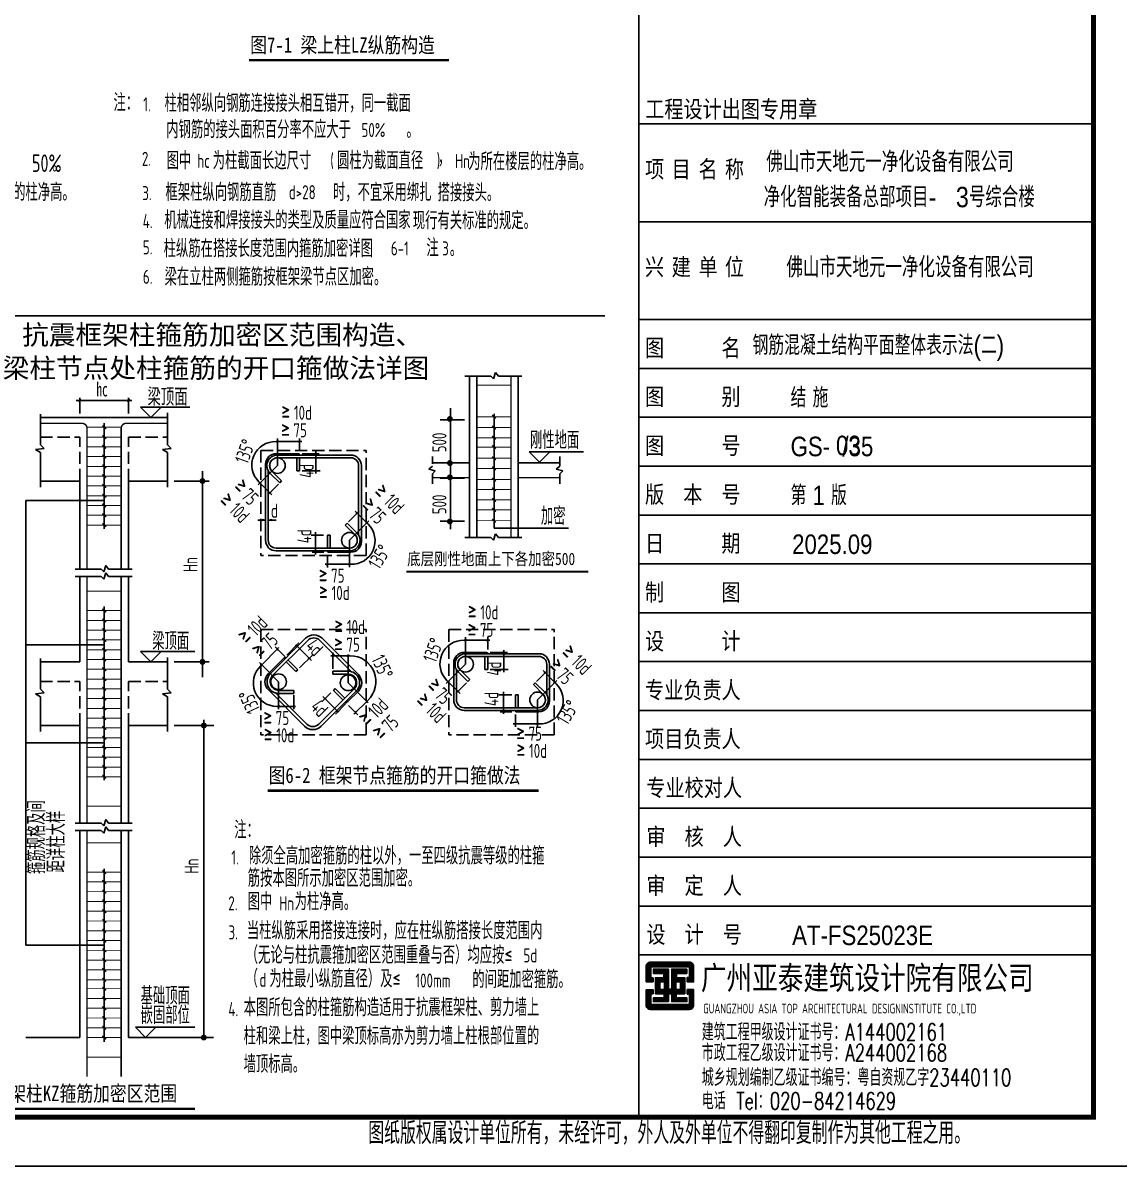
# Model space of a CAD drawing. Extents: x 250899 to 571870, y 268083 to 317384.
# Drawn here: x 484769 to 507201, y 271733 to 295121 of the extents above; entities that cross this region are included whole.
import ezdxf

# ---------------------------------------------------------------- set-up
doc = ezdxf.new("R2010")
doc.units = 0
doc.header["$LTSCALE"] = 1000
doc.header["$MEASUREMENT"] = 0
doc.linetypes.add('DASH', pattern=[0.35, 0.25, -0.1])
for name, color, linetype in [('13', 13, 'Continuous'), ('14', 14, 'Continuous'), ('_0', 7, 'Continuous'), ('PUB_TITLE', 4, 'Continuous'), ('TEXT', 7, 'Continuous'), ('填充', 8, 'Continuous'), ('文字', 7, 'Continuous'), ('标注', 3, 'Continuous'), ('轮廓', 2, 'Continuous'), ('轮廓1', 30, 'Continuous'), ('钢筋1', 1, 'Continuous')]:
    doc.layers.add(name, color=color, linetype=linetype)
doc.styles.add('-宋体', font='SimSun.ttf', dxfattribs={"width": 0.8})
doc.styles.add('10', font='SimSun.ttf', dxfattribs={"width": 0.7, "height": 300})
doc.styles.add('_HZTXT', font='gs_txt.shx', dxfattribs={"width": 0.8, "bigfont": 'gs_hztxt.shx'})
doc.styles.add('_TXT', font='TXT', dxfattribs={"width": 1.028571})
doc.styles.add('BW_Rein', font='Tssdeng.shx', dxfattribs={"width": 0.7, "bigfont": 'hztxt.shx'})
doc.styles.add('HT', font='simhei.ttf')
doc.styles.add('HZTXT', font='txt.shx', dxfattribs={"bigfont": 'hztxt.shx'})
doc.styles.add('hztxt0', font='romans.shx', dxfattribs={"bigfont": 'gbcbig0.shx'})
doc.styles.get("Standard").update_dxf_attribs({"font": 'gbenor.shx', "bigfont": 'gbcbig0.shx'})
doc.styles.add('宋体', font='SimSun.ttf', dxfattribs={"width": 0.7})

# ---------------------------------------------------------------- blocks, each defined once
blk = doc.blocks.new('弘吉车间2')
at = {"layer": '14'}
h = blk.add_hatch(dxfattribs=at)
h.set_pattern_fill('ANSI31', color=256, scale=100, angle=135, style=0)
h.set_pattern_definition([(180, (-226475.39, -78017.824), (-3e-15, -12.5), [])])
edge = h.paths.add_edge_path()
edge.add_line((-9011, 2855), (-9011, 2773))
edge.add_line((-9011, 2773), (-9152, 2773))
edge.add_line((-9152, 2773), (-9152, 3084))
edge.add_arc((-9062, 3084), 90, 90, 180, ccw=False)
edge.add_line((-9062, 3174), (-8271, 3174))
edge.add_arc((-8271, 3084), 90, 0, 90, ccw=False)
edge.add_line((-8181, 3084), (-8181, 2768))
edge.add_line((-8181, 2768), (-8311, 2768))
edge.add_line((-8311, 2768), (-8311, 2862))
edge.add_line((-8311, 2862), (-8282, 2862))
edge.add_line((-8282, 2862), (-8268, 2862))
edge.add_line((-8268, 2862), (-8268, 3074))
edge.add_line((-8268, 3074), (-9055, 3074))
edge.add_line((-9055, 3074), (-9055, 2855))
edge.add_line((-9055, 2855), (-9011, 2855))
h.paths.add_polyline_path([(-8629, 2622), (-8629, 3030), (-8321, 3030), (-8321, 2942), (-8535, 2942), (-8535, 2855), (-8362, 2855), (-8362, 2525), (-8542, 2525), (-8542, 2442), (-8320, 2442), (-8320, 2365), (-8628, 2365), (-8628, 2526), (-8697, 2526), (-8697, 2365), (-9006, 2365), (-9006, 2442), (-8784, 2442), (-8784, 2525), (-8963, 2525), (-8963, 2855), (-8790, 2855), (-8790, 2942), (-9004, 2942), (-9004, 3030), (-8697, 3030), (-8697, 2622)])
h.paths.add_polyline_path([(-8874, 2772), (-8776, 2772), (-8776, 2616), (-8874, 2616)], flags=16)
h.paths.add_polyline_path([(-8452, 2772), (-8549, 2772), (-8549, 2616), (-8452, 2616)], flags=16)
edge = h.paths.add_edge_path()
edge.add_line((-9011, 2525), (-9011, 2607))
edge.add_line((-9011, 2607), (-9152, 2607))
edge.add_line((-9152, 2607), (-9152, 2296))
edge.add_arc((-9062, 2296), 90, 180, 270)
edge.add_line((-9062, 2206), (-8271, 2206))
edge.add_arc((-8271, 2296), 90, 270, 360)
edge.add_line((-8181, 2296), (-8181, 2612))
edge.add_line((-8181, 2612), (-8311, 2612))
edge.add_line((-8311, 2612), (-8311, 2518))
edge.add_line((-8311, 2518), (-8282, 2518))
edge.add_line((-8282, 2518), (-8268, 2518))
edge.add_line((-8268, 2518), (-8268, 2306))
edge.add_line((-8268, 2306), (-9055, 2306))
edge.add_line((-9055, 2306), (-9055, 2525))
edge.add_line((-9055, 2525), (-9011, 2525))
for p, q in [((-9300, 29320), (-9300, 0)), ((-9300, 20320), (0, 20320)), ((-9300, 18320), (0, 18320)), ((-9300, 16320), (0, 16320)), ((-9300, 15320), (0, 15320)), ((-9300, 14320), (0, 14320)), ((-9300, 13320), (0, 13320)), ((-9300, 12320), (0, 12320)), ((-9300, 11320), (0, 11320)), ((-9300, 10320), (0, 10320)), ((-9300, 9320), (0, 9320)), ((-9300, 8320), (0, 8320)), ((-9300, 7320), (0, 7320)), ((-9300, 6320), (0, 6320)), ((-9300, 5320), (0, 5320)), ((-9300, 4320), (0, 4320)), ((-9300, 3320), (0, 3320)), ((-9300, 3320), (0, 3320))]:
    blk.add_line(p, q, dxfattribs=at)
for points in [[(-9011, 2855), (-9011, 2773), (-9152, 2773), (-9152, 3084, -0.414214), (-9062, 3174), (-8271, 3174, -0.414214), (-8181, 3084), (-8181, 2768), (-8311, 2768), (-8311, 2862), (-8282, 2862), (-8268, 2862), (-8268, 3074), (-9055, 3074), (-9055, 2855)], [(-9011, 2525), (-9011, 2607), (-9152, 2607), (-9152, 2296, 0.414214), (-9062, 2206), (-8271, 2206, 0.414214), (-8181, 2296), (-8181, 2612), (-8311, 2612), (-8311, 2518), (-8282, 2518), (-8268, 2518), (-8268, 2306), (-9055, 2306), (-9055, 2525)]]:
    blk.add_lwpolyline(points, format="xyb", close=True, dxfattribs=at)
blk.add_lwpolyline([(-8629, 2622), (-8629, 2622), (-8629, 3030), (-8321, 3030), (-8321, 2942), (-8535, 2942), (-8535, 2855), (-8362, 2855), (-8362, 2525), (-8542, 2525), (-8542, 2442), (-8320, 2442), (-8320, 2365), (-8628, 2365), (-8628, 2526), (-8697, 2526), (-8697, 2365), (-9006, 2365), (-9006, 2442), (-8784, 2442), (-8784, 2525), (-8963, 2525), (-8963, 2855), (-8790, 2855), (-8790, 2942), (-9004, 2942), (-9004, 3030), (-8697, 3030), (-8697, 2622), (-8629, 2622)], dxfattribs=at)
for points in [[(-8874, 2772), (-8776, 2772), (-8776, 2616), (-8874, 2616)], [(-8452, 2772), (-8549, 2772), (-8549, 2616), (-8452, 2616)]]:
    blk.add_lwpolyline(points, close=True, dxfattribs=at)
at = {"layer": '13', "color": 7, "style": '_HZTXT', "width": 0.85}
for s, height, p in [('佛山市天地元一净化设备有限公司', 417.91, (-6694, 19336)), ('净化智能装备总部项目-', 417.91, (-6750, 18616)), ('3号综合楼', 417.9, (-2815, 18616)), ('佛山市天地元一净化设备有限公司', 417.91, (-6282, 17179)), ('结 施', 400, (-6198, 14522)), ('GS-  /35', 400, (-6198, 13522)), ('第 1 版', 400, (-6198, 12522)), ('2025.09', 400, (-6166, 11522)), ('AT-FS25023E', 400, (-6166, 3522))]:
    blk.add_text(s, height=height, dxfattribs=at).set_placement(p)
at = {"layer": '13', "style": 'HZTXT', "width": 0.7}
for s, p in [('建筑工程甲级设计证书号：A144002161', (-8015, 1568)), ('市政工程乙级设计证书号：A244002168', (-8015, 1144)), ('城乡规划编制乙级证书编号：粤自资规乙字23440110', (-8015, 639)), ('电话 Tel：020-84214629', (-8015, 159))]:
    blk.add_text(s, height=350, rotation=359.9997, dxfattribs=at).set_placement(p)
at = {"layer": '14'}
for s, height, style, width, p in [('工程设计出图专用章', 350, '宋体', 0.82, (-9173, 20449)), ('项', 350, '宋体', 0.82, (-9176, 19220)), ('目', 350, '宋体', 0.82, (-8632, 19220)), ('名', 350, '宋体', 0.82, (-8081, 19220)), ('称', 350, '宋体', 0.82, (-7542, 19220)), ('兴', 350, '宋体', 0.82, (-9176, 17220)), ('建', 350, '宋体', 0.82, (-8632, 17220)), ('单', 350, '宋体', 0.82, (-8081, 17220)), ('位', 350, '宋体', 0.82, (-7542, 17220)), ('图      名', 350, '宋体', 0.82, (-9176, 15566)), ('图      别', 350, '宋体', 0.82, (-9176, 14566)), ('图      号', 350, '宋体', 0.82, (-9176, 13566)), ('版  本  号', 350, '宋体', 0.82, (-9176, 12566)), ('日      期', 350, '宋体', 0.82, (-9176, 11566)), ('制      图', 350, '宋体', 0.82, (-9176, 10566)), ('设      计', 350, '宋体', 0.82, (-9176, 9566)), ('专业负责人', 350, '宋体', 0.82, (-9176, 8566)), ('项目负责人', 350, '宋体', 0.82, (-9176, 7566)), ('专业校对人', 350, '宋体', 0.82, (-9149, 6566, -24845)), ('审  核  人', 350, '宋体', 0.82, (-9149, 5566, -24845)), ('审  定  人', 350, '宋体', 0.82, (-9149, 4566, -24845)), ('设  计  号', 350, '宋体', 0.82, (-9149, 3566, -24845)), ('广州亚泰建筑设计院有限公司', 480, 'HT', 0.8, (-8033, 2612))]:
    blk.add_text(s, height=height, dxfattribs=dict(at, style=style, width=width)).set_placement(p)
at = {"layer": '14', "width": 0.8}
blk.add_text('GUANGZHOU ASIA TOP ARCHITECTURAL DESIGNINSTITUTE CO.,LTD', height=198, rotation=359.9997, dxfattribs=at).set_placement((-7987, 2124, -24845))
at = {"layer": '14', "style": 'hztxt0'}
blk.add_text('图纸版权属设计单位所有，未经许可，外人及外单位不得翻印复制作为其他工程之用。', height=450, rotation=359.9997, dxfattribs=at).set_placement((-14838, -548))

msp = doc.modelspace()

# ---------------------------------------------------------------- linework, layer by layer
at = {"layer": 'PUB_TITLE'}
msp.add_lwpolyline([(448275.8, 271733.2), (507675.8, 271733.2), (507675.8, 313733.2), (448275.8, 313733.2)], close=True, dxfattribs=at)
at = {"layer": 'PUB_TITLE', "const_width": 100}
msp.add_lwpolyline([(450775.8, 272733.2), (506675.8, 272733.2), (506675.8, 312733.2), (450775.8, 312733.2)], close=True, dxfattribs=at)
at = {"layer": '填充'}
msp.add_line((482000.2, 289126.6), (496675.8, 289126.6), dxfattribs=at)
at = {"layer": '文字'}
for points, const_width in [([(489398.8, 294356), (493490.1, 294356)], 50), ([(492616.3, 283895.9), (496341.6, 283895.9)], 40), ([(489781.4, 279414.7), (495321.6, 279414.7)], 50), ([(483128.1, 272907.3), (488292.7, 272907.3)], 50)]:
    msp.add_lwpolyline(points, dxfattribs=dict(at, const_width=const_width))
at = {"layer": '文字', "const_width": 60}
msp.add_lwpolyline([(488441.5, 274363.6, 1), (488501.5, 274363.6, 1)], format="xyb", close=True, dxfattribs=at)
at = {"layer": '标注'}
for p, q in [((494400.9, 287837.9), (494439.7, 287968.7)), ((494439.7, 287968.7), (494499.8, 287894.5)), ((493814.3, 287894.5), (494344.3, 287894.5)), ((494344.3, 287894.5), (494400.9, 287837.9)), ((494499.8, 287894.5), (494980.5, 287894.5)), ((485931.7, 287449.6), (485931.7, 287128)), ((486931.7, 287449.6), (486931.7, 287128)), ((485857.8, 287398), (487001.7, 287398)), ((487388.4, 287048), (487178.4, 287258)), ((487178.4, 287258), (488188.2, 287258)), ((487598.4, 287258), (487388.4, 287048)), ((493518.1, 287237.9), (493518.1, 285957.1)), ((485127.3, 287115.6), (485127.3, 286487.5)), ((487727.3, 287141), (487727.3, 286487.5)), ((493306.1, 286999.6), (493809, 286999.6)), ((494409.7, 287121.2), (494409.7, 284781.7)), ((486435, 286932.6), (486435, 284768.5)), ((489951.5, 286553.8), (490476.3, 286553.8)), ((489978.7, 286615.3), (489978.7, 286063.4)), ((490431.5, 286364.4), (490431.5, 286616.8)), ((485202.4, 286412.3), (485025.6, 286394.6)), ((485025.6, 286394.6), (485131.7, 286332.7)), ((485127.3, 286487.5), (485202.4, 286412.3)), ((485131.7, 286332.7), (485131.7, 285621.8)), ((487802.4, 286412.3), (487625.6, 286394.6)), ((487625.6, 286394.6), (487731.7, 286332.7)), ((487727.3, 286487.5), (487802.4, 286412.3)), ((487731.7, 286332.7), (487731.7, 285621.8)), ((490481.4, 286306.5), (490834.2, 286306.5)), ((490761.9, 285899.1), (490761.9, 286350.3)), ((495130.4, 286347.2), (496242.9, 286347.2)), ((495340.4, 286137.2), (495130.4, 286347.2)), ((495550.4, 286347.2), (495340.4, 286137.2)), ((489978.7, 286063.4), (489582.8, 285667.5)), ((493074.3, 285994.3), (493148.5, 286054.3)), ((493148.5, 286098.5), (493148.5, 286251.5)), ((493518.1, 286043.8), (493518.1, 284763)), ((495684.7, 285994.3), (495758.9, 286054.3)), ((495758.9, 286054.3), (495758.9, 286251.5)), ((488444.6, 285950.3), (488444.6, 281733.8)), ((490480.9, 285959.4), (490850.4, 285959.4)), ((493205.1, 285955.4), (493074.3, 285994.3)), ((493148.5, 285898.9), (493205.1, 285955.4)), ((493148.5, 285690.3), (493148.5, 285898.9)), ((495815.5, 285955.4), (495684.7, 285994.3)), ((495758.9, 285898.9), (495815.5, 285955.4)), ((495758.9, 285690.3), (495758.9, 285898.9)), ((487868.2, 285748), (488583.1, 285748)), ((489595.6, 285734.6), (489865.3, 285464.9)), ((489998.3, 285684.7), (489781.9, 285468.4)), ((484831.7, 285349.6), (484831.7, 276254.6)), ((486435, 285349.6), (484831.7, 285349.6)), ((491432.8, 284914), (491649.1, 285130.4)), ((491835.4, 284864.2), (491565.8, 285133.8)), ((489575.8, 284949.4), (489735.5, 284949.4)), ((489662.7, 284959.6), (489662.7, 284941.7)), ((489735.5, 284949.4), (489662.7, 284959.6)), ((489662.7, 284941.7), (489735.5, 284949.4)), ((489791.5, 284949.4), (489864.3, 284959.6)), ((489864.3, 284941.7), (489791.5, 284949.4)), ((489951.2, 284949.4), (489791.5, 284949.4)), ((489864.3, 284959.6), (489864.3, 284941.7)), ((491452.4, 284535.4), (491848.2, 284931.3)), ((493306.1, 284925), (493809, 284925)), ((490923.5, 284639.4), (490669.7, 284639.4)), ((490758.2, 284699.7), (490758.2, 284248.4)), ((494400.9, 284539.2), (494439.7, 284670)), ((494409.7, 284781.7), (495931.7, 284781.7)), ((494439.7, 284670), (494499.8, 284595.8)), ((491452.4, 283983.5), (491452.4, 284535.4)), ((493814.3, 284595.8), (494344.3, 284595.8)), ((494344.3, 284595.8), (494400.9, 284539.2)), ((494499.8, 284595.8), (494980.5, 284595.8)), ((490927.5, 284292.2), (490685.9, 284292.2)), ((490999.5, 284234.4), (490999.5, 283982)), ((485838.9, 283948), (486368.9, 283948)), ((486368.9, 283948), (486425.4, 283891.4)), ((486425.4, 283891.4), (486464.3, 284022.2)), ((486464.3, 284022.2), (486524.3, 283948)), ((486524.3, 283948), (487005.1, 283948)), ((491479.5, 284045), (490954.8, 284045)), ((485838.9, 283798), (486368.9, 283798)), ((486368.9, 283798), (486425.4, 283741.4)), ((486425.4, 283741.4), (486464.3, 283872.2)), ((486464.3, 283872.2), (486524.3, 283798)), ((486524.3, 283798), (487005.1, 283798)), ((486435, 283183), (486435, 279626)), ((493827.5, 282551.4), (493827.5, 281999.5)), ((494280.3, 282300.5), (494280.3, 282552.9)), ((486435, 282395.8), (484831.7, 282395.8)), ((489636.9, 281969.9), (490007.9, 282341)), ((490133.9, 282151.8), (489931.7, 282354)), ((490169.2, 282187), (490418.6, 282436.5)), ((490672.8, 282080), (490353.7, 282399.1)), ((493800.3, 282489.9), (494325, 282489.9)), ((485127.3, 282115.6), (485127.3, 281487.5)), ((487388.4, 282048), (487178.4, 282258)), ((487178.4, 282258), (488290.9, 282258)), ((487598.4, 282258), (487388.4, 282048)), ((487727.3, 282141), (487727.3, 281487.5)), ((490431.5, 281924), (490692.8, 282185.3)), ((491068, 282174.4), (491465.7, 282174.4)), ((491113.7, 281903.9), (491113.7, 282242.9)), ((491423.5, 281620.7), (491423.5, 282198.5)), ((494330.2, 282242.7), (494683, 282242.7)), ((494610.6, 281835.2), (494610.6, 282286.5)), ((487868.2, 282048), (488583.1, 282048)), ((489612.6, 282032.7), (490002.8, 281642.4)), ((493827.5, 281999.5), (493431.6, 281603.6)), ((494329.7, 281895.5), (494699.2, 281895.5)), ((495281.6, 281650.2), (495497.9, 281866.5)), ((495684.2, 281600.3), (495414.5, 281870)), ((490002.8, 281642.4), (490002.8, 281082.6)), ((491831.7, 281212.5), (491423.5, 281620.7)), ((493444.4, 281670.7), (493714.1, 281401.1)), ((493847, 281620.9), (493630.7, 281404.5)), ((495301.1, 281271.5), (495697, 281667.4)), ((485202.4, 281412.3), (485025.6, 281394.6)), ((485025.6, 281394.6), (485131.7, 281332.7)), ((485127.3, 281487.5), (485202.4, 281412.3)), ((487802.4, 281412.3), (487625.6, 281394.6)), ((487625.6, 281394.6), (487731.7, 281332.7)), ((487727.3, 281487.5), (487802.4, 281412.3)), ((490312.6, 281370.5), (490312.6, 281082.6)), ((491068.4, 281412.7), (490888.9, 281233.2)), ((494772.3, 281375.5), (494518.4, 281375.5)), ((494607, 281435.8), (494607, 280984.6)), ((485131.7, 281332.7), (485131.7, 280621.8)), ((487731.7, 281332.7), (487731.7, 280621.8)), ((489964.4, 281139.1), (490345.8, 281139.1)), ((490908.9, 281338.5), (491228, 281019.4)), ((491384.9, 281203.8), (491163.1, 280982)), ((491429.8, 281158.8), (491626.2, 280962.5)), ((491826, 281260.4), (491542.3, 280976.7)), ((495301.1, 280719.6), (495301.1, 281271.5)), ((494776.3, 281028.4), (494534.7, 281028.4)), ((494848.3, 280970.5), (494848.3, 280718.1)), ((487868.2, 280748), (488676.1, 280748)), ((488471.5, 280863.8), (488471.5, 274307.1)), ((495328.3, 280781.1), (494803.6, 280781.1)), ((486435, 280395.1), (484831.7, 280395.1)), ((486425.4, 278691.4), (486464.3, 278822.2)), ((486464.3, 278822.2), (486524.3, 278748)), ((485838.9, 278748), (486368.9, 278748)), ((485838.9, 278598), (486368.9, 278598)), ((486368.9, 278748), (486425.4, 278691.4)), ((486368.9, 278598), (486425.4, 278541.4)), ((486425.4, 278541.4), (486464.3, 278672.2)), ((486464.3, 278672.2), (486524.3, 278598)), ((486524.3, 278748), (487005.1, 278748)), ((486524.3, 278598), (487005.1, 278598)), ((486435, 277816.8), (486435, 274273.7)), ((486435, 276254.6), (484831.7, 276254.6)), ((487281.7, 274363.6), (487071.7, 274573.6)), ((487071.7, 274573.6), (488291.1, 274573.6)), ((487491.7, 274573.6), (487281.7, 274363.6))]:
    msp.add_line(p, q, dxfattribs=at)
for points, const_width in [([(485904.9, 287371.3), (485958.5, 287424.7)], 20), ([(486904.9, 287371.3), (486958.5, 287424.7)], 20), ([(494372, 287099.1), (494447.4, 287029.1)], 30), ([(486397.4, 286882.7), (486472.7, 286812.6)], 30), ([(494372, 286876.8), (494447.4, 286806.8)], 30), ([(486397.4, 286682.7), (486472.7, 286612.6)], 30), ([(489957.2, 286532.4), (490000.1, 286575.1)], 16), ([(490410.1, 286532.4), (490453, 286575.1)], 16), ([(494372, 286669.8), (494447.4, 286599.8)], 30), ([(486397.4, 286482.7), (486472.7, 286412.6)], 30), ([(486397.4, 286282.7), (486472.7, 286212.6)], 30), ([(490783.2, 286285.1), (490740.5, 286328)], 16), ([(494372, 286477.7), (494447.4, 286407.6)], 30), ([(486397.4, 286082.7), (486472.7, 286012.6)], 30), ([(494372, 286248.5), (494447.4, 286178.4)], 30), ([(494372, 286041.5), (494447.4, 285971.4)], 30), ([(486397.4, 285882.7), (486472.7, 285812.6)], 30), ([(490783.2, 285938), (490740.5, 285980.8)], 16), ([(494372, 285812.4), (494447.4, 285742.3)], 30), ([(486397.4, 285682.7), (486472.7, 285612.6)], 30), ([(489592.5, 285707.5), (489653, 285707.4)], 16), ([(494372, 285612.8), (494447.4, 285542.7)], 30), ([(486397.4, 285482.7), (486472.7, 285412.6)], 30), ([(489791.6, 285508.4), (489852.1, 285508.3)], 16), ([(494372, 285396.6), (494447.4, 285326.5)], 30), ([(486397.4, 285283), (486472.7, 285213)], 30), ([(486397.4, 285083), (486472.7, 285013)], 30), ([(491639.4, 285090.4), (491578.9, 285090.5)], 16), ([(494372, 285192.9), (494447.4, 285122.8)], 30), ([(486397.4, 284883), (486472.7, 284813)], 30), ([(491838.5, 284891.2), (491778, 284891.4)], 16), ([(494372, 284972.6), (494447.4, 284902.5)], 30), ([(490736.9, 284660.8), (490779.6, 284618)], 16), ([(490736.9, 284313.7), (490779.6, 284270.8)], 16), ([(491021, 284066.4), (490978.1, 284023.7)], 16), ([(491473.8, 284066.4), (491430.9, 284023.7)], 16), ([(486397.4, 283133), (486472.7, 283063)], 30), ([(486397.4, 282933), (486472.7, 282863)], 30), ([(486397.4, 282733), (486472.7, 282663)], 30), ([(486397.4, 282533), (486472.7, 282463)], 30), ([(486397.4, 282333), (486472.7, 282263)], 30), ([(489976.2, 282279.1), (489976.4, 282339.6)], 16), ([(490397.7, 282385.3), (490337.3, 282385.4)], 16), ([(493806, 282468.5), (493848.9, 282511.2)], 16), ([(494258.9, 282468.5), (494301.7, 282511.2)], 16), ([(486397.4, 282133), (486472.7, 282063)], 30), ([(490660.4, 282122.6), (490599.9, 282122.7)], 16), ([(491135, 282195.5), (491092.5, 282153.3)], 15.8), ([(491444.7, 282195.5), (491402.3, 282153.3)], 15.8), ([(494632, 282221.2), (494589.3, 282264.1)], 16), ([(486397.4, 281933), (486472.7, 281863)], 30), ([(489656, 281958.9), (489656.2, 282019.4)], 16), ([(494632, 281874.1), (494589.3, 281916.9)], 16), ([(495488.2, 281826.5), (495427.7, 281826.6)], 16), ([(486397.4, 281733), (486472.7, 281663)], 30), ([(493441.3, 281643.7), (493501.8, 281643.5)], 16), ([(495687.3, 281627.4), (495626.8, 281627.5)], 16), ([(486397.4, 281533), (486472.7, 281463)], 30), ([(493640.4, 281444.5), (493700.9, 281444.4)], 16), ([(494585.7, 281396.9), (494628.3, 281354.1)], 16), ([(486397.4, 281333), (486472.7, 281263)], 30), ([(486397.4, 281133), (486472.7, 281063)], 30), ([(489981.4, 281117.7), (490024.3, 281160.4)], 16), ([(490291.2, 281117.7), (490334, 281160.4)], 16), ([(490921.3, 281295.9), (490981.8, 281295.8)], 16), ([(491805, 281269.2), (491804.9, 281209.3)], 15.8), ([(486397.4, 280933), (486472.7, 280863)], 30), ([(491184, 281033.2), (491244.5, 281033.1)], 16), ([(491577.2, 281041.4), (491577.1, 280981.6)], 15.8), ([(494585.7, 281049.8), (494628.3, 281006.9)], 16), ([(486397.4, 280733), (486472.7, 280663)], 30), ([(494869.7, 280802.5), (494826.9, 280759.8)], 16), ([(495322.6, 280802.5), (495279.7, 280759.8)], 16), ([(486397.4, 280533), (486472.7, 280463)], 30), ([(486397.4, 280333), (486472.7, 280263)], 30), ([(486397.4, 280133), (486472.7, 280063)], 30), ([(486397.4, 279933), (486472.7, 279863)], 30), ([(486397.4, 279733), (486472.7, 279663)], 30), ([(486397.4, 277783), (486472.7, 277713)], 30), ([(486397.4, 277583), (486472.7, 277513)], 30), ([(486397.4, 277383), (486472.7, 277313)], 30), ([(486397.4, 277183), (486472.7, 277113)], 30), ([(486397.4, 276983), (486472.7, 276913)], 30), ([(486397.4, 276783), (486472.7, 276713)], 30), ([(486397.4, 276583), (486472.7, 276513)], 30), ([(486397.4, 276383), (486472.7, 276313)], 30), ([(486397.4, 276183), (486472.7, 276113)], 30), ([(486397.4, 275983), (486472.7, 275913)], 30), ([(486397.4, 275783), (486472.7, 275713)], 30), ([(486397.4, 275579.9), (486472.7, 275509.9)], 30), ([(486397.4, 275398.6), (486472.7, 275328.6)], 30), ([(486397.4, 275198.6), (486472.7, 275128.6)], 30), ([(486397.4, 274998.6), (486472.7, 274928.6)], 30), ([(486397.4, 274798.6), (486472.7, 274728.6)], 30), ([(486397.4, 274598.6), (486472.7, 274528.6)], 30), ([(486397.4, 274398.6), (486472.7, 274328.6)], 30)]:
    msp.add_lwpolyline(points, dxfattribs=dict(at, const_width=const_width))
at = {"layer": '标注', "const_width": 60}
for points in [[(493476.9, 287017.8, 1), (493536.9, 287017.8, 1)], [(493476.9, 286115.8, 1), (493536.9, 286115.8, 1)], [(488414.6, 285748, 1), (488474.6, 285748, 1)], [(493476.9, 285823.7, 1), (493536.9, 285823.7, 1)], [(493476.9, 284921.7, 1), (493536.9, 284921.7, 1)], [(488414.6, 282048, 1), (488474.6, 282048, 1)], [(488441.5, 280748, 1), (488501.5, 280748, 1)]]:
    msp.add_lwpolyline(points, format="xyb", close=True, dxfattribs=at)
at = {"layer": '标注'}
for centre, radius, start, end in [((489935, 286074), 480, 88.02896, 225), ((491496, 284524.7), 480, 268.02896, 45), ((493783.8, 282010.2), 480, 88.02896, 225), ((491465.7, 281646.4), 528, 313.02896, 90), ((489964.4, 281619.1), 480, 133.02896, 270), ((495344.8, 281260.9), 480, 268.02896, 45)]:
    msp.add_arc(centre, radius, start, end, dxfattribs=at)
for points in [[(489662.7, 284941.7), (489735.5, 284949.4), (489662.7, 284959.6)], [(489864.3, 284941.7), (489791.5, 284949.4), (489864.3, 284959.6)]]:
    msp.add_solid(points, dxfattribs=at)
at = {"layer": '轮廓'}
for p, q in [((493907.1, 287894.5), (493907.1, 284595.8)), ((494907.1, 287894.5), (494907.1, 284595.8)), ((485127.3, 287048), (487727.3, 287048)), ((489951.5, 286306.5), (490407.5, 286306.5)), ((489978.7, 286279.4), (491479.5, 286279.4)), ((490431.5, 286282.5), (490431.5, 286279.4)), ((490431.5, 286282.5), (490431.5, 286279.4)), ((489735.5, 286090.5), (489735.5, 284535.4)), ((489978.7, 286223.4), (491479.5, 286223.4)), ((490375.5, 286223.4), (490375.5, 285959.4)), ((490431.5, 286223.4), (490431.5, 285959.4)), ((491639.5, 284643.2), (491639.5, 286063.4)), ((491695.5, 284508.2), (491695.5, 286063.4)), ((489791.5, 285955.6), (489791.5, 284535.4)), ((489825.9, 285910.7), (490025.1, 285711.5)), ((489865.5, 285950.3), (490064.7, 285751.1)), ((490375.5, 285959.4), (490431.5, 285959.4)), ((493306.1, 285805.5), (493809, 285805.5)), ((485131.7, 285748), (485931.7, 285748)), ((485931.7, 283948), (485931.7, 285748)), ((486931.7, 283948), (486931.7, 285748)), ((486931.7, 285748), (487731.7, 285748)), ((490025.1, 285711.5), (490064.7, 285751.1)), ((491406, 284887.2), (491366.4, 284847.6)), ((491605.1, 284688.1), (491406, 284887.2)), ((490999.5, 284375.4), (490999.5, 284639.4)), ((491055.5, 284639.4), (490999.5, 284639.4)), ((491055.5, 284375.4), (491055.5, 284639.4)), ((491565.5, 284648.5), (491366.4, 284847.6)), ((491452.4, 284375.4), (489951.5, 284375.4)), ((491452.4, 284319.4), (489951.5, 284319.4)), ((490999.5, 284316.2), (490999.5, 284319.4)), ((490999.5, 284316.2), (490999.5, 284319.4)), ((491479.5, 284292.2), (491023.5, 284292.2)), ((485931.7, 282048), (485931.7, 283798)), ((486931.7, 282048), (486931.7, 283798)), ((489834.8, 281810.4), (490555.4, 282531)), ((491633.8, 281788.7), (490891.4, 282531)), ((489878.4, 281766.9), (490599, 282487.5)), ((491485.2, 281850.1), (490847.9, 282487.5)), ((489792.6, 281810.4), (490100, 282117.8)), ((490198.6, 282087.1), (490396.6, 281889.1)), ((493800.3, 282242.7), (494256.3, 282242.7)), ((493827.5, 282215.5), (495328.3, 282215.5)), ((493827.5, 282159.5), (495328.3, 282159.5)), ((494224.3, 282159.5), (494224.3, 281895.5)), ((494280.3, 282218.7), (494280.3, 282215.5)), ((494280.3, 282218.7), (494280.3, 282215.5)), ((494280.3, 282159.5), (494280.3, 281895.5)), ((485127.3, 282048), (485931.7, 282048)), ((486931.7, 282048), (487727.3, 282048)), ((490159, 282047.5), (490357, 281849.5)), ((490357, 281849.5), (490396.6, 281889.1)), ((491113.7, 281858.3), (491113.7, 281796.7)), ((491423.5, 281858.3), (491113.7, 281858.3)), ((493584.3, 282026.7), (493584.3, 281271.5)), ((493640.3, 281891.7), (493640.3, 281271.5)), ((493674.7, 281846.8), (493873.8, 281647.7)), ((493714.3, 281886.4), (493913.4, 281687.3)), ((494224.3, 281895.5), (494280.3, 281895.5)), ((495488.3, 281379.3), (495488.3, 281999.5)), ((495544.3, 281244.4), (495544.3, 281999.5)), ((491423.5, 281796.7), (491113.7, 281796.7)), ((493873.8, 281647.7), (493913.4, 281687.3)), ((495254.8, 281623.4), (495215.2, 281583.8)), ((495453.9, 281424.2), (495254.8, 281623.4)), ((489792.6, 281474.4), (490534.9, 280732.1)), ((489941.1, 281413), (490578.4, 280775.6)), ((490002.8, 281466.4), (490312.6, 281466.4)), ((490002.8, 281404.8), (490312.6, 281404.8)), ((490312.6, 281404.8), (490312.6, 281466.4)), ((491548, 281496.2), (490827.3, 280775.6)), ((491591.5, 281452.7), (490870.9, 280732.1)), ((491161.8, 281506.1), (491122.2, 281466.5)), ((491320.2, 281268.5), (491122.2, 281466.5)), ((491359.8, 281308.1), (491161.8, 281506.1)), ((491633.8, 281452.7), (491418.8, 281237.7)), ((494848.3, 281111.5), (494848.3, 281375.5)), ((494904.3, 281375.5), (494848.3, 281375.5)), ((494904.3, 281111.5), (494904.3, 281375.5)), ((495414.3, 281384.6), (495215.2, 281583.8)), ((495301.1, 281111.5), (493800.3, 281111.5)), ((495301.1, 281055.5), (493800.3, 281055.5)), ((494848.3, 281052.4), (494848.3, 281055.5)), ((494848.3, 281052.4), (494848.3, 281055.5)), ((495328.3, 281028.4), (494872.3, 281028.4)), ((485131.7, 280748), (485931.7, 280748)), ((485931.7, 280748), (485931.7, 278748)), ((486931.7, 280748), (486931.7, 278748)), ((486931.7, 280748), (487731.7, 280748)), ((485931.7, 278598), (485931.7, 275548)), ((486931.7, 278598), (486931.7, 275548)), ((485931.7, 275607.7), (485931.7, 274363.6)), ((486931.7, 275607.7), (486931.7, 274363.6)), ((484831.7, 274363.6), (485931.7, 274363.6)), ((486931.7, 274363.6), (488666.7, 274363.6))]:
    msp.add_line(p, q, dxfattribs=at)
at = {"layer": '轮廓', "const_width": 30}
for points in [[(493154.3, 286120.7), (493907.1, 286120.7)], [(494907.1, 286120.7), (495762.3, 286120.7)], [(493154.3, 285815.1), (493907.1, 285815.1)], [(494907.1, 285815.1), (495762.3, 285815.1)]]:
    msp.add_lwpolyline(points, dxfattribs=at)
at = {"layer": '轮廓'}
for centre in [(489978.7, 286063.4), (491452.4, 284535.4), (493827.5, 281999.5), (490002.8, 281642.4), (491423.5, 281620.7), (495301.1, 281271.5)]:
    msp.add_circle(centre, 160, dxfattribs=at)
for centre, radius, start, end in [((489951.5, 286090.5), 216, 90, 180), ((489978.7, 286063.4), 216, 90, 225), ((490407.5, 286282.5), 24, 0, 90), ((491479.5, 286063.4), 216, 0, 90), ((489978.7, 286063.4), 160, 90, 225), ((491479.5, 286063.4), 160, 0, 90), ((491452.4, 284535.4), 216, 270, 45), ((491452.4, 284535.4), 160, 270, 45), ((489951.5, 284535.4), 216, 180, 270), ((489951.5, 284535.4), 160, 180, 270), ((491479.5, 284508.2), 216, 270, 0), ((491023.5, 284316.2), 24, 180, 270), ((490723.4, 282363), 237.6, 45, 135), ((490723.4, 282363), 176, 45, 135), ((490133.9, 282083.9), 48, 67.18844, 135), ((493800.3, 282026.7), 216, 90, 180), ((493827.5, 281999.5), 216, 90, 225), ((493827.5, 281999.5), 160, 90, 225), ((494256.3, 282218.7), 24, 0, 90), ((495328.3, 281999.5), 216, 0, 90), ((495328.3, 281999.5), 160, 0, 90), ((491423.5, 281620.7), 237.6, 315, 90), ((489960.6, 281642.4), 237.6, 135, 225), ((490002.8, 281642.4), 237.6, 135, 270), ((490002.8, 281642.4), 176, 135, 270), ((491423.5, 281620.7), 176, 315, 90), ((491465.7, 281620.7), 237.6, 315, 45), ((495301.1, 281271.5), 216, 270, 45), ((495301.1, 281271.5), 160, 270, 45), ((491384.9, 281271.7), 48, 247.18844, 315), ((493800.3, 281271.5), 216, 180, 270), ((493800.3, 281271.5), 160, 180, 270), ((495328.3, 281244.4), 216, 270, 0), ((494872.3, 281052.4), 24, 180, 270), ((490702.9, 280900.1), 237.6, 225, 315), ((490702.9, 280900.1), 176, 225, 315)]:
    msp.add_arc(centre, radius, start, end, dxfattribs=at)
at = {"layer": '轮廓1', "linetype": 'DASH'}
for p, q in [((485127.3, 286648), (485931.7, 286648)), ((485931.7, 285748), (485931.7, 286648)), ((486931.7, 285748), (486931.7, 286648)), ((486931.7, 286648), (487727.3, 286648)), ((489639.5, 286375.4), (489639.5, 284223.4)), ((489639.5, 286375.4), (491791.5, 286375.4)), ((491791.5, 284223.4), (491791.5, 286375.4)), ((491791.5, 284223.4), (489639.5, 284223.4)), ((489639.5, 282711.5), (489639.5, 280559.5)), ((489639.5, 282711.5), (491791.5, 282711.5)), ((491791.5, 280559.5), (491791.5, 282711.5)), ((493488.3, 282711.5), (493488.3, 280559.5)), ((493488.3, 282711.5), (495640.3, 282711.5)), ((495640.3, 280559.5), (495640.3, 282711.5)), ((485127.3, 281648), (485931.7, 281648)), ((485931.7, 280748), (485931.7, 281648)), ((486931.7, 281648), (487727.3, 281648)), ((486931.7, 280748), (486931.7, 281648)), ((491791.5, 280559.5), (489639.5, 280559.5)), ((495640.3, 280559.5), (493488.3, 280559.5))]:
    msp.add_line(p, q, dxfattribs=at)
at = {"layer": '钢筋1'}
for points, const_width in [([(494057.1, 284595.8), (494057.1, 287894.5)], 30), ([(494757.1, 287894.5), (494757.1, 284595.8)], 30), ([(494057.1, 287708.1), (494757.1, 287708.1)], 20), ([(494057.1, 287064.1), (494757.1, 287064.1)], 20), ([(486081.7, 286848), (486781.7, 286848)], 20), ([(494057.1, 286841.8), (494757.1, 286841.8)], 20), ([(486081.7, 286648), (486781.7, 286648)], 20), ([(494057.1, 286634.8), (494757.1, 286634.8)], 20), ([(486081.7, 286448), (486781.7, 286448)], 20), ([(494057.1, 286442.6), (494757.1, 286442.6)], 20), ([(486081.7, 286248), (486781.7, 286248)], 20), ([(486081.7, 286048), (486781.7, 286048)], 20), ([(494057.1, 286213.5), (494757.1, 286213.5)], 20), ([(486081.7, 285848), (486781.7, 285848)], 20), ([(494057.1, 286006.5), (494757.1, 286006.5)], 20), ([(486081.7, 285648), (486781.7, 285648)], 20), ([(494057.1, 285777.3), (494757.1, 285777.3)], 20), ([(494057.1, 285577.7), (494757.1, 285577.7)], 20), ([(486081.7, 285448), (486781.7, 285448)], 20), ([(494057.1, 285361.6), (494757.1, 285361.6)], 20), ([(486081.7, 285248), (486781.7, 285248)], 20), ([(494057.1, 285157.9), (494757.1, 285157.9)], 20), ([(486081.7, 285048), (486781.7, 285048)], 20), ([(494057.1, 284937.6), (494757.1, 284937.6)], 20), ([(486081.7, 284848), (486781.7, 284848)], 20), ([(486081.7, 278748), (486081.7, 283798)], 30), ([(486781.7, 278748), (486781.7, 283798)], 30), ([(486081.7, 283498), (486781.7, 283498)], 20), ([(486081.7, 283098), (486781.7, 283098)], 20), ([(486081.7, 282898), (486781.7, 282898)], 20), ([(486081.7, 282698), (486781.7, 282698)], 20), ([(486081.7, 282498), (486781.7, 282498)], 20), ([(486081.7, 282298), (486781.7, 282298)], 20), ([(486081.7, 282098), (486781.7, 282098)], 20), ([(486081.7, 281898), (486781.7, 281898)], 20), ([(486081.7, 281698), (486781.7, 281698)], 20), ([(486081.7, 281498), (486781.7, 281498)], 20), ([(486081.7, 281298), (486781.7, 281298)], 20), ([(486081.7, 281098), (486781.7, 281098)], 20), ([(486081.7, 280898), (486781.7, 280898)], 20), ([(486081.7, 280698), (486781.7, 280698)], 20), ([(486081.7, 280498), (486781.7, 280498)], 20), ([(486081.7, 280298), (486781.7, 280298)], 20), ([(486081.7, 280098), (486781.7, 280098)], 20), ([(486081.7, 279898), (486781.7, 279898)], 20), ([(486081.7, 279698), (486781.7, 279698)], 20), ([(486081.7, 279098), (486781.7, 279098)], 20), ([(486081.7, 275548), (486081.7, 278598)], 30), ([(486781.7, 278598), (486781.7, 275548)], 30), ([(486081.7, 278348), (486781.7, 278348)], 20), ([(486081.7, 277748), (486781.7, 277748)], 20), ([(486081.7, 277548), (486781.7, 277548)], 20), ([(486081.7, 277348), (486781.7, 277348)], 20), ([(486081.7, 277148), (486781.7, 277148)], 20), ([(486081.7, 276948), (486781.7, 276948)], 20), ([(486081.7, 276748), (486781.7, 276748)], 20), ([(486081.7, 276548), (486781.7, 276548)], 20), ([(486081.7, 276348), (486781.7, 276348)], 20), ([(486081.7, 276148), (486781.7, 276148)], 20), ([(486081.7, 275948), (486781.7, 275948)], 20), ([(486081.7, 275748), (486781.7, 275748)], 20), ([(486081.7, 273563.6), (486081.7, 275607.7)], 30), ([(486081.7, 275544.9), (486781.7, 275544.9)], 20), ([(486781.7, 273563.6), (486781.7, 275607.7)], 30), ([(486081.7, 275363.6), (486781.7, 275363.6)], 20), ([(486081.7, 275163.6), (486781.7, 275163.6)], 20), ([(486081.7, 274963.6), (486781.7, 274963.6)], 20), ([(486081.7, 274763.6), (486781.7, 274763.6)], 20), ([(486081.7, 274563.6), (486781.7, 274563.6)], 20), ([(486081.7, 274363.6), (486781.7, 274363.6)], 20), ([(486081.7, 273963.6), (486781.7, 273963.6)], 20)]:
    msp.add_lwpolyline(points, dxfattribs=dict(at, const_width=const_width))
at = {"layer": '钢筋1', "const_width": 30}
for points in [[(486081.7, 283948), (486081.7, 286828, 0.4142136), (485981.7, 286928), (485127.3, 286928)], [(486781.7, 283948), (486781.7, 286828, -0.4142136), (486881.7, 286928), (487727.3, 286928)]]:
    msp.add_lwpolyline(points, format="xyb", dxfattribs=at)

# ---------------------------------------------------------------- block references
at = {"layer": '_0'}
msp.add_blockref('弘吉车间2', (506675.8, 272733.2), dxfattribs=at)

# ---------------------------------------------------------------- texts
at = {"layer": '13', "color": 7, "style": '_HZTXT', "width": 0.85}
for s, p in [('钢筋混凝土结构平面整体表示法(二)', (499699.7, 288326.8)), ('03', (501407, 286276))]:
    msp.add_text(s, height=400, dxfattribs=at).set_placement(p)
at = {"layer": 'TEXT', "style": 'BW_Rein', "width": 0.7}
for s, p in [('50%', (484954.3, 292069.6)), ('。', (485371.1, 292069.6)), ('为所在楼层的柱净高。', (483310.6, 291478)), ('除须全高加密箍筋的柱以外，一至四级抗震等级的柱箍', (489394, 277902.9)), ('筋按本图所示加密区范围加密。', (489371.3, 277446)), ('当柱纵筋采用搭接连接时，应在柱纵筋搭接长度范围内', (489351.6, 276371.3)), ('（无论与柱抗震箍加密区范围重叠与否）均应按≤', (489330.1, 275872.5)), ('为柱最小纵筋直径）及≤', (489813.5, 275388.3)), ('本图所包含的柱箍筋构造适用于抗震框架柱、剪力墙上', (489287.3, 274799.6)), ('柱和梁上柱，图中梁顶标高亦为剪力墙上柱根部位置的', (489286.1, 274216.1)), ('墙顶标高。', (489286.1, 273641.2))]:
    msp.add_text(s, height=360, rotation=360, dxfattribs=at).set_placement(p)
at = {"layer": '文字'}
for s, height, rotation, style, width, p in [('图7-1 梁上柱LZ纵筋构造', 315, 360, '-宋体', 0.8, (489420.8, 294511.2)), ('注：', 360, 360, 'BW_Rein', 0.7, (486624.1, 293311.1)), ('1.', 288, 360, 'BW_Rein', 0.7, (487232.4, 293311.1)), ('柱相邻纵向钢筋连接接头相互错开，同一截面', 360, 360, 'BW_Rein', 0.7, (487667.4, 293298.3)), ('内钢筋的接头面积百分率不应大于', 360, 360, 'BW_Rein', 0.7, (487703.6, 292759.4)), ('50%', 288, 360, 'BW_Rein', 0.7, (491698.4, 292785.1)), ('。', 360, 360, 'BW_Rein', 0.7, (492619.3, 292759.4)), (' 2.', 288, 360, 'BW_Rein', 0.7, (487082.4, 292195.4)), ('图中', 360, 360, 'BW_Rein', 0.7, (487710.2, 292122)), ('hc', 288, 360, 'BW_Rein', 0.7, (488338.6, 292154.1)), ('为柱截面长边尺寸', 360, 360, 'BW_Rein', 0.7, (488653.7, 292122)), ('(', 288, 360, 'BW_Rein', 0.7, (491060.2, 292158.7)), ('圆柱为截面直径', 360, 360, 'BW_Rein', 0.7, (491196.8, 292126.6)), (')', 288, 360, 'BW_Rein', 0.7, (493237.5, 292158.7)), ('Hn', 288, 360, 'BW_Rein', 0.7, (493613, 292149.7)), ('为所在楼层的柱净高。', 360, 360, 'BW_Rein', 0.7, (493882, 292105.2)), ('，', 360, 360, 'BW_Rein', 0.7, (493262.5, 292195.4)), (' 3.', 288, 360, 'BW_Rein', 0.7, (487090.6, 291493.3)), ('框架柱纵向钢筋直筋', 360, 360, 'BW_Rein', 0.7, (487687, 291474.2)), ('d>28', 288, 360, 'BW_Rein', 0.7, (490212, 291512.3)), ('时，不宜采用绑扎', 360, 360, 'BW_Rein', 0.7, (491114.7, 291474.2)), ('搭接接头。', 360, 360, 'BW_Rein', 0.7, (493256.5, 291468.5)), (' 4.', 288, 360, 'BW_Rein', 0.7, (487099.8, 290921.3)), ('机械连接和焊接接头的类型及质量应符合国家', 360, 360, 'BW_Rein', 0.7, (487663.9, 290906.4)), ('现行有关标准的规定。', 360, 360, 'BW_Rein', 0.7, (492748.1, 290896.4)), ('柱纵筋在搭接长度范围内箍筋加密详图', 360, 360, 'BW_Rein', 0.7, (487650.1, 290325.4)), ('注', 360, 360, 'BW_Rein', 0.7, (493025.7, 290339.8)), (' 5.', 288, 360, 'BW_Rein', 0.7, (487102.3, 290385)), ('6-1', 288, 360, 'BW_Rein', 0.7, (492300.1, 290362.1)), ('3', 288, 360, 'BW_Rein', 0.7, (493349.4, 290362.1)), ('。', 360, 360, 'BW_Rein', 0.7, (493506.9, 290339.8)), (' 6.', 288, 360, 'BW_Rein', 0.7, (487103.2, 289782.2)), ('梁在立柱两侧箍筋按框架梁节点区加密。', 360, 360, 'BW_Rein', 0.7, (487669.7, 289745)), ('hc', 288, 360, '_TXT', 0.6, (486273.1, 287478.8)), ('梁顶面', 360, 360, '_HZTXT', 0.8, (487319.9, 287287.6)), ('≥', 400, 360, 'BW_Rein', 0.7, (490057.5, 286981.1)), ('10d', 288, 360, 'BW_Rein', 0.7, (490315.2, 287001.9)), ('≥', 400, 360, 'BW_Rein', 0.7, (490052, 286611)), ('75', 288, 360, 'BW_Rein', 0.7, (490305.6, 286642.3)), ('刚性地面', 360, 360, 'BW_Rein', 0.7, (495146.3, 286405.2)), ('135%%D', 288, 70, 'BW_Rein', 0.7, (489368.6, 286078.1)), ('500', 288, 90, 'BW_Rein', 0.7, (493436.1, 286334.9)), ('4d', 288, 90, 'BW_Rein', 0.7, (490718.1, 285812.9)), ('≥', 400, 315, 'BW_Rein', 0.7, (489046.4, 285590.5)), ('75', 288, 315, 'BW_Rein', 0.7, (489216.8, 285420.1)), ('≥', 400, 315, 'BW_Rein', 0.7, (491913.5, 285484.5)), ('≥', 400, 315, 'BW_Rein', 0.7, (488748.8, 285306.2)), ('≥', 400, 315, 'BW_Rein', 0.7, (491657.1, 285205.7)), ('10d', 288, 315, 'BW_Rein', 0.7, (492135.4, 285306.8)), ('500', 288, 90, 'BW_Rein', 0.7, (493436.1, 285068.4)), ('10d', 288, 315, 'BW_Rein', 0.7, (488970.6, 285128.4)), ('d', 288, 360, 'BW_Rein', 0.7, (489845.2, 284996.3)), ('75', 288, 315, 'BW_Rein', 0.7, (491827.5, 285035.3)), ('加密', 360, 360, 'BW_Rein', 0.7, (495368.8, 284851.3)), ('4d', 288, 90, 'BW_Rein', 0.7, (490672.4, 284475.2)), ('135%%D', 288, 58.85268, 'BW_Rein', 0.7, (492063.6, 283919.4)), ('Hn', 288, 90, 'BW_Rein', 0.7, (488340.8, 283884.8)), ('底层刚性地面上下各加密500', 252, 360, '-宋体', 0.8, (492633.7, 284030.1)), ('≥', 400, 360, 'BW_Rein', 0.7, (490822.1, 283635.8)), ('75', 288, 360, 'BW_Rein', 0.7, (491075.6, 283667.1)), ('≥', 400, 360, 'BW_Rein', 0.7, (490828.1, 283293.8)), ('10d', 288, 360, 'BW_Rein', 0.7, (491085.9, 283314.6)), ('10d', 288, 45, 'BW_Rein', 0.7, (489538.6, 282552.5)), ('≥', 400, 360, 'BW_Rein', 0.7, (493872.9, 282897.1)), ('10d', 288, 360, 'BW_Rein', 0.7, (494130.7, 282918)), ('≥', 400, 360, 'BW_Rein', 0.7, (491141.4, 282596)), ('10d', 288, 360, 'BW_Rein', 0.7, (491399.2, 282616.9)), ('≥', 400, 360, 'BW_Rein', 0.7, (493867.4, 282527.1)), ('75', 288, 360, 'BW_Rein', 0.7, (494121, 282558.4)), ('梁顶面', 360, 360, 'BW_Rein', 0.7, (487416.8, 282294.9)), ('≥', 400, 45, 'BW_Rein', 0.7, (489368.2, 282382)), ('75', 288, 45, 'BW_Rein', 0.7, (489822.4, 282270.5)), ('≥', 400, 360, 'BW_Rein', 0.7, (491135.9, 282225.9)), ('75', 288, 360, 'BW_Rein', 0.7, (491389.5, 282257.3)), ('135%%D', 288, 70, 'BW_Rein', 0.7, (493217.3, 282014.2)), ('≥', 400, 45, 'BW_Rein', 0.7, (489652, 282100.1)), ('4d', 288, 315, 'BW_Rein', 0.7, (490533.6, 282344)), ('≥', 400, 315, 'BW_Rein', 0.7, (495747.8, 282198.3)), ('135%%D', 288, 295, 'BW_Rein', 0.7, (491893.7, 282104.8)), ('≥', 400, 315, 'BW_Rein', 0.7, (495491.3, 281919.5)), ('10d', 288, 315, 'BW_Rein', 0.7, (495969.6, 282020.6)), ('4d', 288, 90, 'BW_Rein', 0.7, (494557.5, 281767.8)), ('75', 288, 315, 'BW_Rein', 0.7, (495661.7, 281749.1)), ('≥', 400, 315, 'BW_Rein', 0.7, (493002.7, 281515.9)), ('135%%D', 288, 115, 'BW_Rein', 0.7, (489633.5, 281076.5)), ('≥', 400, 315, 'BW_Rein', 0.7, (492770.8, 281212.8)), ('75', 288, 315, 'BW_Rein', 0.7, (493173.1, 281345.5)), ('4d', 288, 90, 'BW_Rein', 0.7, (494502.3, 281145.6)), ('4d', 288, 315, 'BW_Rein', 0.7, (490634.2, 281101.5)), ('10d', 288, 45, 'BW_Rein', 0.7, (492008.4, 280872.4)), ('10d', 288, 315, 'BW_Rein', 0.7, (492992.7, 281035.1)), ('135%%D', 288, 58.85268, 'BW_Rein', 0.7, (495912.4, 280737)), ('≥', 400, 360, 'BW_Rein', 0.7, (489689.7, 280724.2)), ('75', 288, 360, 'BW_Rein', 0.7, (489943.3, 280755.5)), ('≥', 400, 45, 'BW_Rein', 0.7, (491838, 280702)), ('75', 288, 45, 'BW_Rein', 0.7, (492292.3, 280590.5)), ('≥', 400, 360, 'BW_Rein', 0.7, (489695.8, 280382.2)), ('10d', 288, 360, 'BW_Rein', 0.7, (489953.6, 280403.1)), ('≥', 400, 45, 'BW_Rein', 0.7, (492121.8, 280420.1)), ('≥', 400, 360, 'BW_Rein', 0.7, (494862.9, 280405.9)), ('75', 288, 360, 'BW_Rein', 0.7, (495116.4, 280437.2)), ('≥', 400, 360, 'BW_Rein', 0.7, (494869, 280063.9)), ('10d', 288, 360, 'BW_Rein', 0.7, (495126.7, 280084.7)), ('图6-2 框架节点箍筋的开口箍做法', 315, 360, '-宋体', 0.8, (489796.8, 279569.9)), ('箍筋规格及间', 360, 90, 'BW_Rein', 0.7, (485227.2, 277707.8)), ('距详柱大样', 360, 90, 'BW_Rein', 0.7, (485633.8, 277742)), ('注：', 360, 360, 'BW_Rein', 0.7, (489094.6, 278432.4)), ('1.', 288, 360, 'BW_Rein', 0.7, (489033.6, 277902.9)), ('Hn', 288, 90, 'BW_Rein', 0.7, (488367.8, 277718.8)), ('2.', 288, 360, 'BW_Rein', 0.7, (488973.6, 276965.6)), ('图中', 360, 360, 'BW_Rein', 0.7, (489369.2, 276965.6)), ('Hn', 288, 360, 'BW_Rein', 0.7, (490014.2, 276965.6)), ('为柱净高。', 360, 360, 'BW_Rein', 0.7, (490329.6, 276965.6)), ('3.', 288, 360, 'BW_Rein', 0.7, (488976.7, 276371.3)), ('5d', 288, 360, 'BW_Rein', 0.7, (495011.4, 275900.3)), ('（', 360, 360, 'BW_Rein', 0.7, (489328.4, 275388.3)), ('的间距加密箍筋。', 360, 360, 'BW_Rein', 0.7, (493965.4, 275373.6)), ('d', 288, 360, 'BW_Rein', 0.7, (489611.2, 275401.2)), ('100mm', 288, 360, 'BW_Rein', 0.7, (492801, 275386.4)), ('基础顶面', 360, 360, 'BW_Rein', 0.7, (487178.4, 275039.2)), ('嵌固部位', 360, 360, 'BW_Rein', 0.7, (487178.4, 274642.1)), ('4.', 288, 360, 'BW_Rein', 0.7, (488974.5, 274799.6)), ('图6-1 框架柱KZ箍筋加密区范围', 315, 360, '-宋体', 0.8, (483116.4, 273062.5))]:
    msp.add_text(s, height=height, rotation=rotation, dxfattribs=dict(at, style=style, width=width)).set_placement(p)
at = {"layer": '文字', "style": '10'}
for s, p in [('抗震框架柱箍筋加密区范围构造、', (484755.2, 288539.2)), ('梁柱节点处柱箍筋的开口箍做法详图', (484356.6, 287859.2))]:
    msp.add_text(s, height=400, rotation=360, dxfattribs=at).set_placement(p)

doc.saveas('drawing.dxf')
